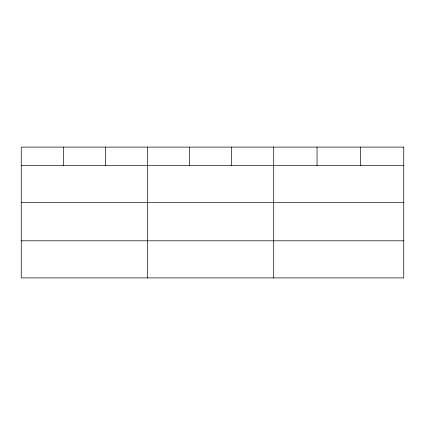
<?xml version="1.0" encoding="UTF-8"?>
<svg xmlns="http://www.w3.org/2000/svg" width="425" height="425" viewBox="0 0 425 425"><rect width="100%" height="100%" fill="white"/><g stroke="black" fill="none" stroke-linecap="round" stroke-linejoin="round"><path stroke-width="0.64" d="M21.25 165.49L403.75 165.49M21.25 202.587L403.75 202.587M21.25 240.81L403.75 240.81M360.4 147.093L360.4 165.49M317.05 147.093L317.05 165.49M273.7 147.093L273.7 277.908M231.625 147.093L231.625 165.49M189.55 147.093L189.55 165.49M147.475 147.093L147.475 277.908M105.4 147.093L105.4 165.49M63.325 147.093L63.325 165.49M403.75 147.093L21.25 147.093L21.25 277.908L403.75 277.908L403.75 147.093"/></g></svg>
